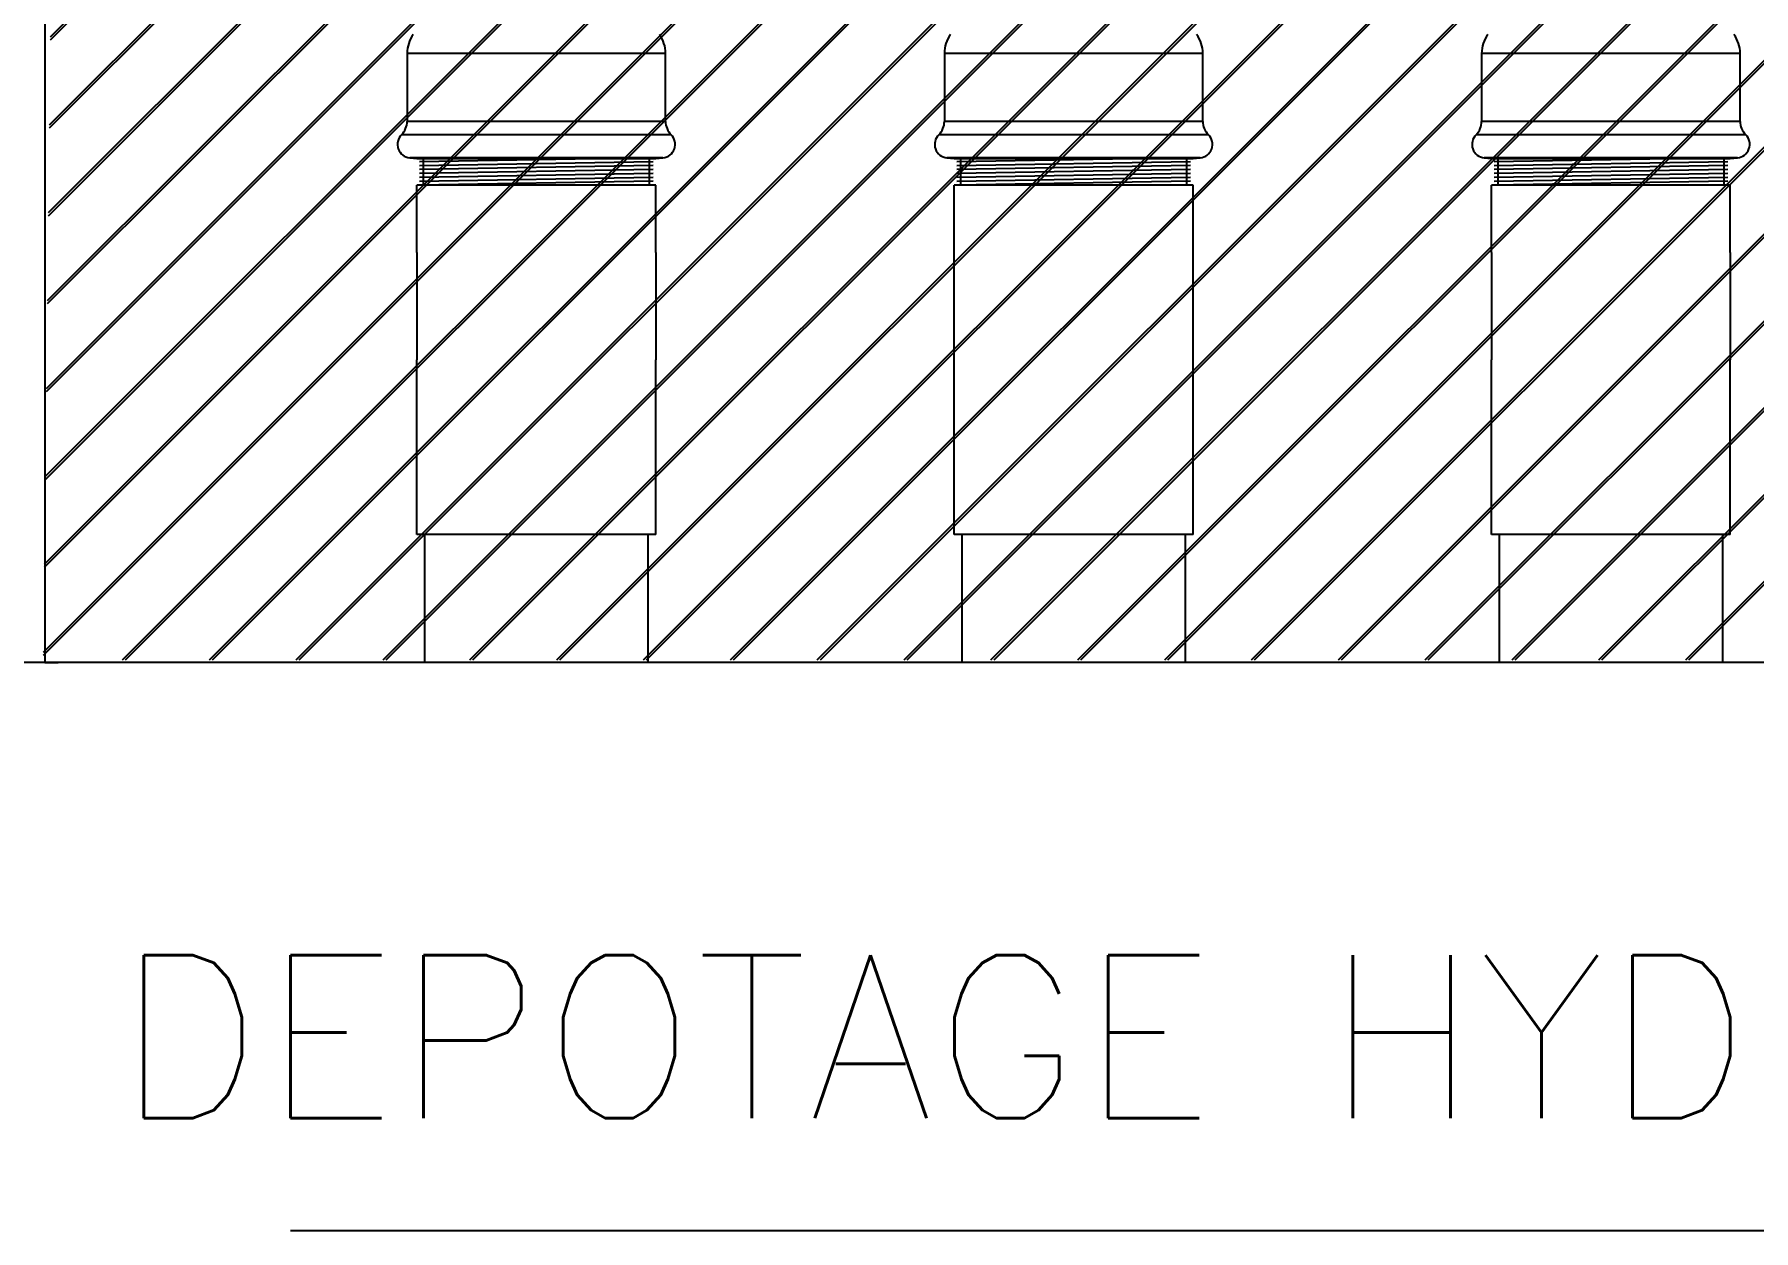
# Model space of a CAD drawing. Extents: x -58 to 166, y -6 to 61.
# Drawn here: x 72.802 to 73.673, y 9.465 to 10.07 of the extents above; entities that cross this region are included whole.
import ezdxf

# ---------------------------------------------------------------- set-up
doc = ezdxf.new("R2010")
doc.units = 0
doc.header["$MEASUREMENT"] = 0
doc.linetypes.add('CACHE2', pattern=[0.1875, 0.125, -0.0625])
doc.layers.add('ATEX-Travaux', color=7, linetype='CONTINUOUS')
doc.styles.add('ROMANS', font='romans')

msp = doc.modelspace()

# ---------------------------------------------------------------- hatches: boundary and pattern name
at = {"layer": 'ATEX-Travaux'}
h = msp.add_hatch(dxfattribs=at)
h.set_pattern_fill('JIS_LC_20A', color=80, scale=0.001555, style=0)
h.set_pattern_definition([(45, (16.134226, -38.90874), (-0.021993849, 0.021993849), []), (45, (16.13578, -38.90874), (-0.021993849, 0.021993849), [])])
h.paths.add_polyline_path([(72.80633, 9.7537), (72.81313, 10.33647), (72.96989, 10.41856), (74.74534, 10.41686), (74.74534, 9.83579), (74.57838, 9.7537), (72.81313, 9.7537)])

# ---------------------------------------------------------------- linework, layer by layer
at = {"layer": 'ATEX-Travaux', "color": 7}
for p, q in [((72.8071, 10.33507), (72.8071, 9.7523)), ((74.87383, 9.7523), (72.5365, 9.7523)), ((72.8071, 9.7523), (72.8139, 9.7523)), ((72.93144, 9.46459), (74.51847, 9.46459))]:
    msp.add_line(p, q, dxfattribs=at)
at = {"layer": 'ATEX-Travaux', "linetype": 'Continuous'}
for p, q in [((73.05602, 10.06085), (72.99057, 10.06085)), ((73.12146, 10.06085), (73.05602, 10.06085)), ((73.32814, 10.06085), (73.2627, 10.06085)), ((73.39359, 10.06085), (73.32814, 10.06085)), ((73.60027, 10.06085), (73.53482, 10.06085)), ((73.66572, 10.06085), (73.60027, 10.06085)), ((73.05602, 10.0264), (72.99057, 10.0264)), ((73.12146, 10.0264), (73.05602, 10.0264)), ((73.32814, 10.0264), (73.2627, 10.0264)), ((73.39359, 10.0264), (73.32814, 10.0264)), ((73.60027, 10.0264), (73.53482, 10.0264)), ((73.66572, 10.0264), (73.60027, 10.0264)), ((73.05602, 10.0196), (72.98771, 10.0196)), ((73.12432, 10.0196), (73.05602, 10.0196)), ((73.32814, 10.0196), (73.25984, 10.0196)), ((73.39645, 10.0196), (73.32814, 10.0196)), ((73.60027, 10.0196), (73.53197, 10.0196)), ((73.66857, 10.0196), (73.60027, 10.0196)), ((73.05602, 10.00796), (72.99188, 10.00796)), ((73.12015, 10.00796), (73.05602, 10.00796)), ((73.32814, 10.00796), (73.26401, 10.00796)), ((73.39228, 10.00796), (73.32814, 10.00796)), ((73.60027, 10.00796), (73.53613, 10.00796)), ((73.6644, 10.00796), (73.60027, 10.00796))]:
    msp.add_line(p, q, dxfattribs=at)
at = {"layer": 'ATEX-Travaux'}
for p, q in [((72.99057, 10.06085), (72.99057, 10.0264)), ((73.12146, 10.0264), (73.12146, 10.06085)), ((73.2627, 10.06085), (73.2627, 10.0264)), ((73.39359, 10.0264), (73.39359, 10.06085)), ((73.53482, 10.06085), (73.53482, 10.0264)), ((73.66572, 10.0264), (73.66572, 10.06085)), ((72.99188, 10.00796), (72.99554, 10.00764)), ((72.99554, 10.00764), (73.1165, 10.00764)), ((73.1165, 10.00764), (73.12015, 10.00796)), ((73.26401, 10.00796), (73.26766, 10.00764)), ((73.26766, 10.00764), (73.38862, 10.00764)), ((73.38862, 10.00764), (73.39228, 10.00796)), ((73.53613, 10.00796), (73.53979, 10.00764)), ((73.53979, 10.00764), (73.66075, 10.00764)), ((73.66075, 10.00764), (73.6644, 10.00796))]:
    msp.add_line(p, q, dxfattribs=at)
at = {"layer": 'ATEX-Travaux', "color": 7, "linetype": 'Continuous'}
for p, q in [((73.1152, 10.00795), (72.99683, 10.00593)), ((73.1152, 10.00596), (72.99683, 10.00394)), ((72.99887, 9.99404), (72.99887, 10.00764)), ((73.11316, 10.00764), (73.11316, 9.99404)), ((73.38733, 10.00795), (73.26896, 10.00593)), ((73.38733, 10.00596), (73.26896, 10.00394)), ((73.271, 9.99404), (73.271, 10.00764)), ((73.38529, 10.00764), (73.38529, 9.99404)), ((73.65946, 10.00795), (73.54108, 10.00593)), ((73.65946, 10.00596), (73.54108, 10.00394)), ((73.54312, 9.99404), (73.54312, 10.00764)), ((73.65742, 10.00764), (73.65742, 9.99404)), ((73.1152, 10.00398), (72.99683, 10.00196)), ((73.1152, 10.00199), (72.99683, 9.99997)), ((73.1152, 10.00001), (72.99683, 9.99799)), ((73.1152, 9.99802), (72.99683, 9.99601)), ((73.38733, 10.00398), (73.26896, 10.00196)), ((73.38733, 10.00199), (73.26896, 9.99997)), ((73.38733, 10.00001), (73.26896, 9.99799)), ((73.38733, 9.99802), (73.26896, 9.99601)), ((73.65946, 10.00398), (73.54108, 10.00196)), ((73.65946, 10.00199), (73.54108, 9.99997)), ((73.65946, 10.00001), (73.54108, 9.99799)), ((73.65946, 9.99802), (73.54108, 9.99601)), ((73.1165, 9.99404), (72.99554, 9.99404)), ((72.99554, 9.96002), (72.99554, 9.99404)), ((73.1152, 9.99604), (72.99683, 9.99402)), ((73.1165, 9.96002), (73.1165, 9.99404)), ((73.38862, 9.99404), (73.26766, 9.99404)), ((73.26766, 9.81716), (73.26766, 9.99404)), ((73.38733, 9.99604), (73.26896, 9.99402)), ((73.38862, 9.81716), (73.38862, 9.99404)), ((73.66075, 9.99404), (73.53979, 9.99404)), ((73.53979, 9.96002), (73.53979, 9.99404)), ((73.65946, 9.99604), (73.54108, 9.99402)), ((73.66075, 9.96002), (73.66075, 9.99404)), ((72.99554, 9.81716), (72.99554, 9.9056)), ((73.1165, 9.81716), (73.1165, 9.9056)), ((73.53979, 9.81716), (73.53979, 9.9056)), ((73.66075, 9.81716), (73.66075, 9.9056)), ((73.1165, 9.81716), (72.99554, 9.81716)), ((72.99952, 9.7523), (72.99952, 9.81716)), ((73.1127, 9.7523), (73.1127, 9.81716)), ((73.38862, 9.81716), (73.26766, 9.81716)), ((73.27165, 9.7523), (73.27165, 9.81716)), ((73.38482, 9.7523), (73.38482, 9.81716)), ((73.66075, 9.81716), (73.53979, 9.81716)), ((73.54378, 9.7523), (73.54378, 9.81716)), ((73.65695, 9.7523), (73.65695, 9.81716))]:
    msp.add_line(p, q, dxfattribs=at)
at = {"layer": 'ATEX-Travaux', "color": 7, "linetype": 'CACHE2', "ltscale": 0.5}
for p, q in [((72.99554, 9.96002), (72.99554, 9.9056)), ((73.1165, 9.96002), (73.1165, 9.9056)), ((73.53979, 9.96002), (73.53979, 9.9056)), ((73.66075, 9.96002), (73.66075, 9.9056))]:
    msp.add_line(p, q, dxfattribs=at)
at = {"layer": 'ATEX-Travaux'}
for centre, radius, start, end in [((73.0069, 10.06085), 0.01633, 143.93341, 180), ((73.10514, 10.06085), 0.01633, 0, 36.06659), ((73.27902, 10.06085), 0.01633, 143.93341, 180), ((73.37726, 10.06085), 0.01633, 0, 36.06659), ((73.55115, 10.06085), 0.01633, 143.93341, 180), ((73.64939, 10.06085), 0.01633, 0, 36.06659), ((72.98105, 10.0264), 0.00952, 314.427, 0), ((73.13099, 10.0264), 0.00952, 180, 225.573), ((73.25317, 10.0264), 0.00952, 314.427, 0), ((73.40311, 10.0264), 0.00952, 180, 225.573), ((73.5253, 10.0264), 0.00952, 314.427, 0), ((73.67524, 10.0264), 0.00952, 180, 225.573), ((72.99248, 10.01474), 0.0068, 134.427, 265), ((73.11956, 10.01474), 0.0068, 275, 45.573), ((73.2646, 10.01474), 0.0068, 134.427, 265), ((73.39168, 10.01474), 0.0068, 275, 45.573), ((73.53673, 10.01474), 0.0068, 134.427, 265), ((73.66381, 10.01474), 0.0068, 275, 45.573)]:
    msp.add_arc(centre, radius, start, end, dxfattribs=at)

# ---------------------------------------------------------------- texts
at = {"layer": 'ATEX-Travaux', "color": 7, "style": 'ROMANS'}
msp.add_text('DEPOTAGE HYDROCARBURE', height=0.0825899, dxfattribs=at).set_placement((72.84306, 9.52159))

doc.saveas('drawing.dxf')
